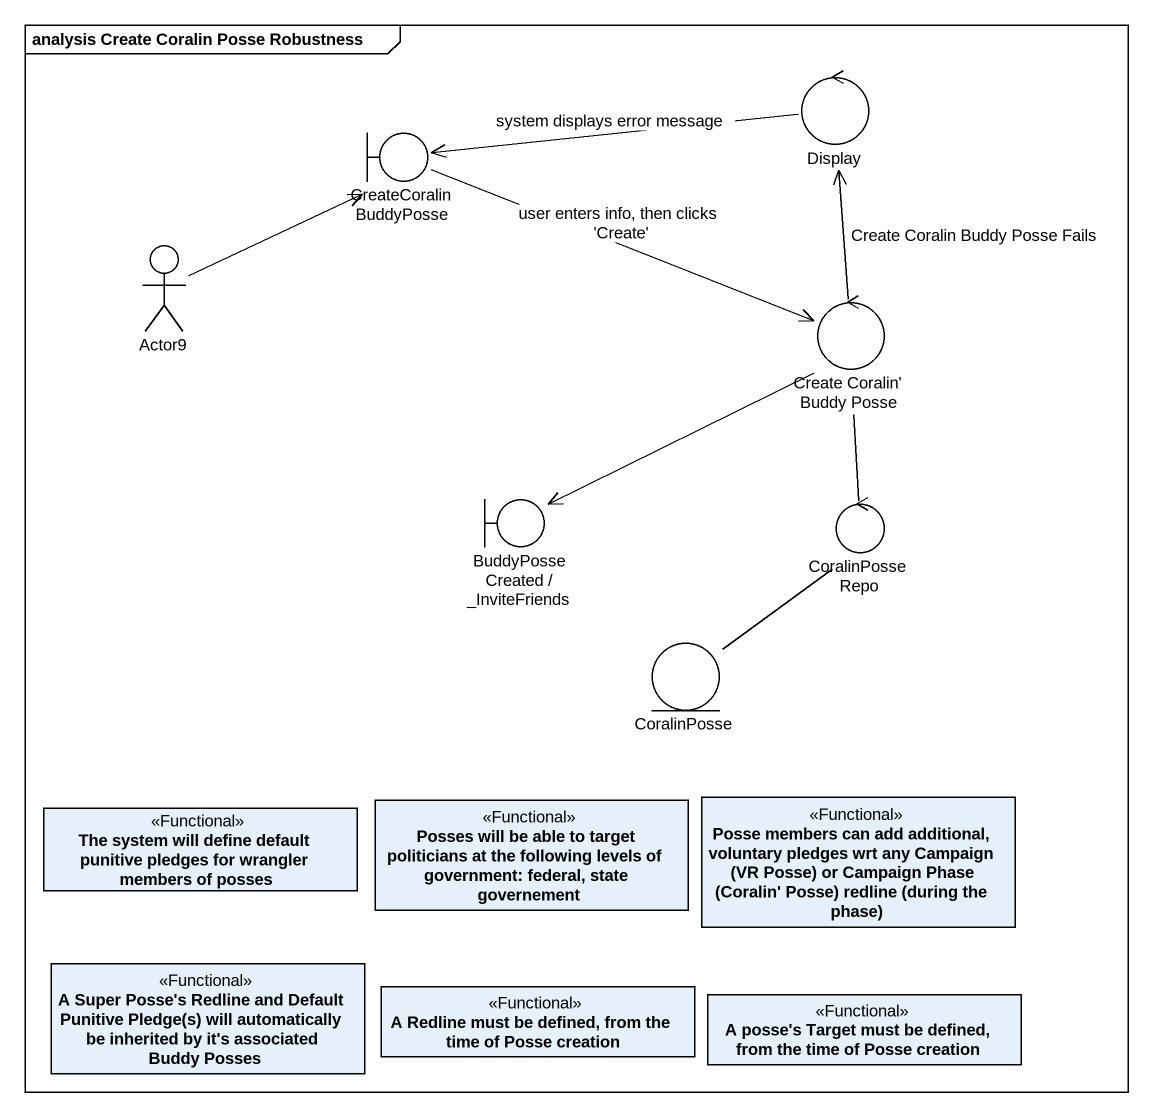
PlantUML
@startuml
mainframe analysis Create Coralin Posse Robustness
allowmixing
hide circle
hide empty members
control Display
boundary CreateCoralinBuddyPosse
actor Actor9
control "Create Coralin' Buddy Posse" as Create_Coralin_Buddy_Posse
boundary "BuddyPosseCreated / _InviteFriends" as BuddyPosseCreated
control CoralinPosseRepo
entity CoralinPosse
class "The system will define default punitive pledges for wrangler members of posses" as The_system_will_define <<Functional>>
class "Posses will be able to target politicians at the following levels of government: federal, state governement" as Posses_will_be_able_to <<Functional>>
class "Posse members can add additional, voluntary pledges wrt any Campaign (VR Posse) or Campaign Phase (Coralin' Posse) redline (during the phase)" as Posse_members_can_add <<Functional>>
class "A Super Posse's Redline and Default Punitive Pledge(s) will automatically be inherited by it's associated Buddy Posses" as A_Super_Posse_s_Redline_and <<Functional>>
class "A Redline must be defined, from the time of Posse creation" as A_Redline_must_be_defined <<Functional>>
class "A posse's Target must be defined, from the time of Posse creation" as A_posse_s_Target_must_be <<Functional>>
Display -left-> CreateCoralinBuddyPosse : system displays error message
CreateCoralinBuddyPosse -right-> Create_Coralin_Buddy_Posse : user enters info, then clicks 'Create'
Actor9 -right-> CreateCoralinBuddyPosse
Create_Coralin_Buddy_Posse -up-> Display : Create Coralin Buddy Posse Fails
Create_Coralin_Buddy_Posse -left-> BuddyPosseCreated
Create_Coralin_Buddy_Posse -- CoralinPosseRepo
CoralinPosseRepo -- CoralinPosse
@enduml
